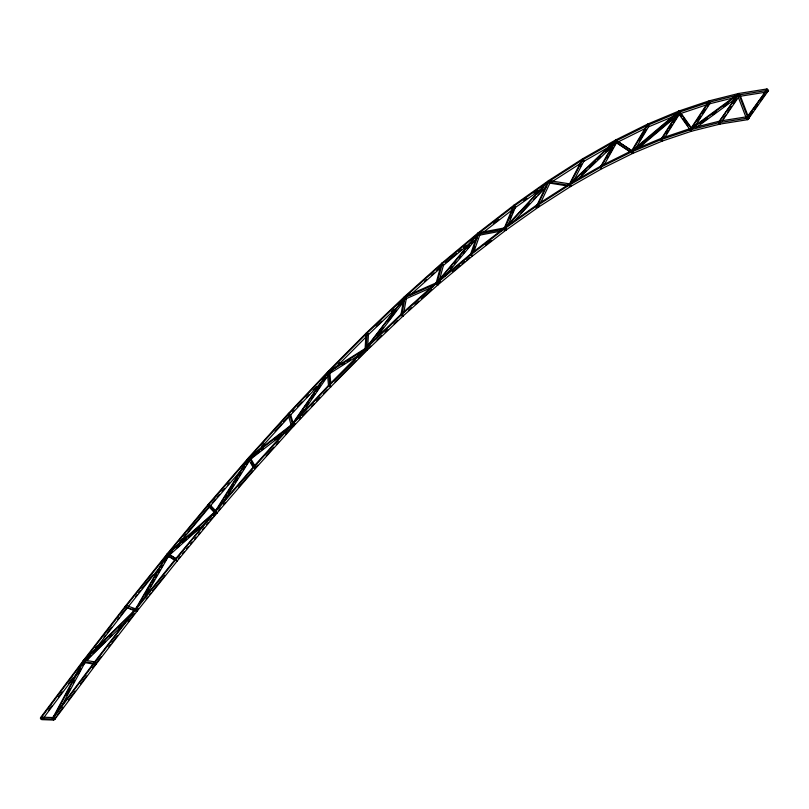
<?xml version="1.0" encoding="UTF-8"?>
<svg xmlns="http://www.w3.org/2000/svg" width="809" height="809" viewBox="0 0 809 809"><rect width="100%" height="100%" fill="white"/><g stroke="black" fill="none" stroke-linecap="round" stroke-linejoin="round"><path stroke-width="1.21" d="M136.822 610.401L136.792 611.149L135.518 609.319L83.721 660.397L83.691 661.145L133.697 611.826M367.771 345.625L368.469 333.895M569.435 185.028L569.526 184.219L615.457 140.402L615.366 141.211L569.435 185.028L570.739 186.11L570.83 185.301M365.486 349.023L365.607 348.052L401.406 313.973L401.284 314.954L365.486 349.023L367.114 350.267L402.842 316.248L402.963 315.277L402.781 316.309L437.851 284.93L438.094 283.838M368.065 334.097L367.943 335.078L400.485 304.103M329.02 385.731L365.547 348.962L365.537 348.113L329.01 384.882L330.578 387.036L367.114 350.267L367.165 349.346M404.338 297.641L404.46 296.67L366.497 332.802L327.807 371.746L288.489 413.379L288.621 414.107L327.878 372.534L327.746 371.806L327.817 372.595L366.447 333.712L366.437 332.863L366.386 333.773L404.338 297.641L405.906 298.946L406.088 297.904M406.027 297.965L405.906 298.946L404.278 297.702L404.53 296.61L441.765 263.279L441.512 264.381L404.278 297.702M400.89 315.116L403.944 297.803L405.117 296.721L402.063 314.034M403.802 312.638L406.421 297.803M401.213 315.014L401.466 313.912L436.536 282.533L436.284 283.635L401.213 315.014L402.842 316.248M443.322 264.583L443.079 265.686L470.838 242.488M213.536 515.94L216.569 512.522M435.96 283.696L441.188 264.442L442.351 263.441L437.447 281.492M439.398 280.167L443.645 264.523M632.709 153.093L633.012 152.092M437.851 284.93L436.284 283.635L470.555 255.007L470.929 253.793L436.597 282.483L436.223 283.686L437.78 284.99L472.112 256.301L472.496 255.098L472.051 256.352L505.655 230.363L506.161 229.058L504.179 230.585M470.312 254.956L477.664 233.932M471.435 254.056L478.797 233.022M473.659 250.203L474.883 246.694M473.963 251.629L480.101 234.104M477.846 234.023L478.352 232.719L513.988 205.152L513.482 206.467L477.846 234.023L479.474 235.277M470.494 255.057L471 253.743L504.594 227.754L504.098 229.068L470.494 255.057L472.112 256.301M515.545 206.457L515.04 207.771L513.482 206.467M291.665 425.433L292.089 424.331L249.051 457.52L248.626 458.612L291.665 425.433L292.969 426.515L290.967 428.052M292.969 426.515L293.394 425.413M503.936 228.917L513.321 206.325M505.018 228.118L514.403 205.516M509.923 218.703L511.339 215.315M512.269 213.06L513.685 209.662M507.728 225.812L515.707 206.598M690.957 128.611L690.471 129.743L737.828 95.007L738.314 93.864L691.958 127.873M513.422 206.507L514.039 205.112L548.795 180.478L548.178 181.873L513.422 206.507L514.989 207.812L543.608 187.526M514.989 207.812L515.606 206.416M504.037 229.109L504.654 227.713L537.53 204.414L536.903 205.81L504.037 229.109L505.655 230.363M506.222 229.008L505.595 230.403L538.47 207.114L539.087 205.719L536.003 207.903M536.822 205.577L548.097 181.641L549.139 180.933L537.864 204.869M540.24 203.676L550.444 182.015M580.366 163.549L549.685 183.218L548.128 181.914L548.856 180.447L582.713 158.746L615.7 139.937L647.756 124.04L646.846 125.607L614.83 141.484L581.934 160.243L583.491 161.547L609.844 146.52M538.47 207.114L536.903 205.81L568.99 185.251L600.349 167.382L630.98 152.193L631.89 150.616L601.218 165.825L569.769 183.754L537.581 204.384L536.852 205.85L538.41 207.155L539.138 205.678M568.99 185.251L569.718 183.785L568.939 185.281L570.547 186.555L538.41 207.155M548.128 181.914L581.984 160.212L582.713 158.746L581.934 160.243M327.635 372.898L365.365 349.266L365.992 348.032L328.252 371.655M367.286 349.114L366.659 350.348L365.365 349.266M580.457 166.411L581.59 164.237M573.541 181.054L584.27 160.364L583.279 160.971M53.404 717.987L84.187 660.488L83.216 661.054L52.433 718.554L53.404 717.987L54.709 719.07L55.892 716.865M66.763 695.305L70.312 688.671M73.275 683.14L74.458 680.935M78.008 674.301L80.971 668.77M82.74 665.453L84.52 662.136M60.635 708.017L84.905 662.682M601.026 165.896L614.941 141.059L615.882 140.554L601.36 166.472M607.165 158.331L608.378 156.177M609.592 154.013L613.222 147.541M614.425 145.377L615.639 143.223M604.475 164.318L616.579 142.718M135.963 609.46L167.878 554.054L166.967 554.509L135.042 609.925L135.963 609.46L137.267 610.542L138.511 608.378M145.741 594.706L148.866 589.276M150.12 587.101L151.374 584.927M152.618 582.753L154.499 579.497M155.753 577.323L157.007 575.148M158.251 572.974L160.131 569.718M161.385 567.544L162.639 565.37M164.51 562.113L165.764 559.939M167.018 557.765L168.272 555.591M144.144 598.599L168.555 556.218M631.758 150.646L646.351 126.194M632.001 151.313L647.867 124.728L646.988 125.132M639.403 141.1L646.381 129.41M635.844 148.138L649.172 125.81L648.292 126.214M630.939 152.213L631.93 150.595L661.863 138.086L691.108 128.257L690.057 129.885L660.842 139.704L630.939 152.213L632.537 153.488L662.44 140.999L660.882 139.694L661.863 138.086L660.842 139.704L662.409 141.009L691.614 131.189L720.071 124.07L747.789 119.651L748.942 117.983M214.739 512.057L248.424 458.228L249.253 457.904L216.893 509.63M225.954 497.313L227.268 495.199M228.593 493.086L233.872 484.642M235.197 482.528L237.836 478.311M239.161 476.198L241.143 473.032M243.125 469.867L245.107 466.692M246.421 464.588L248.403 461.423M222.819 503.319L249.9 460.038M666.323 133.991L668.285 130.866M669.599 128.783L672.218 124.616M673.523 122.543L678.771 114.211M664.523 137.843L679.59 113.897M707.663 102.945L690.33 129.288L691.098 129.066M691.786 128.014L709.129 101.661L708.36 101.883M697.874 120.885L700.645 116.668M702.728 113.513L705.499 109.296M707.582 106.131L709.665 102.965M694.476 126.983L710.433 102.743M734.066 97.677L709.624 103.795L708.057 102.49L709.169 100.842L738.496 93.5L766.993 88.95L768.55 90.254L767.397 91.913L740.164 96.261M690.026 129.895L691.139 128.247L719.616 121.117L747.385 116.688L746.222 118.347L718.483 122.776L690.026 129.895L691.614 131.189M718.503 122.776L719.616 121.117L718.483 122.776L720.071 124.07M292.241 424.806L328.302 372.201L291.523 424.958L293.536 425.898L294.951 423.835M302.02 412.63L304.144 409.536M306.257 406.442L309.089 402.316M311.212 399.221L314.741 394.064M316.865 390.969L320.404 385.812M323.934 380.655L326.057 377.56M299.906 416.615L328.191 375.346M737.019 95.533L718.827 122.129L738.435 94.36L737.717 94.511M722.933 119.115L725.724 115.03M727.827 111.955L731.326 106.849M733.419 103.774L736.22 99.689M722.245 121.016L739.032 96.473M766.993 88.95L765.83 90.618L737.363 95.159L708.057 102.49M747.324 116.638L766.871 89.85L768.176 90.942L748.568 118.67L746.596 117.669L748.568 118.67M747.263 117.588L766.871 89.85M747.9 118.751L752.987 111.561M754.433 109.498L758.063 104.361M760.248 101.287L765.334 94.097M40.45 718.554L41.471 717.158L53.434 717.573L52.413 718.968L40.45 718.554L41.755 719.636L53.707 720.05L54.739 718.655M40.49 717.714L83.236 660.629L83.914 660.7L126.032 606.214L167.564 554.296L167.028 554.044L125.456 606.012L125.992 606.265L125.415 606.062L83.266 660.589L83.883 660.741L41.178 717.785L40.49 717.714L42.735 719.08M48.803 709.999L51.796 705.994M58.551 696.984L62.293 691.978M68.3 683.959L72.8 677.952M43.484 718.079L77.977 672.016M83.984 663.997L85.481 661.995M92.641 667.84L95.664 663.795L96.352 663.855L94.795 662.561L94.107 662.49L52.454 718.129L53.131 718.2C105.14 647.878 158.877 578.839 215.255 511.976L216.812 513.27L177.353 560.819L176.898 560.455L177.393 560.768L137.206 611.017L136.67 610.755L137.247 610.967L96.322 663.906L54.699 719.494L54.011 719.423M57.045 715.378L63.102 707.288M68.401 700.21L75.217 691.108M80.516 684.02L86.583 675.93M365.951 348.689L404.813 297.308L365.395 348.608L367.256 349.771L366.699 349.69M377.368 335.583L383.466 327.524M388.037 321.476L396.41 310.393M400.222 305.357L401.749 303.345M374.87 339.699L403.822 301.413M549.149 180.599L548.097 181.985L567.726 185.119M95.351 664.411L96.413 663.026M95.553 648.009L97.09 646.017M103.987 637.098L105.524 635.116M107.051 633.134L111.652 627.187M117.78 619.259L119.317 617.277M120.844 615.285L126.214 608.348M86.978 660.063L90.042 656.089M94.643 650.143L127.589 607.519M101.105 656.756L95.705 663.744L96.322 663.906L94.137 662.45L135.063 609.511L137.206 611.017M108.831 646.765L110.378 644.763M111.915 642.771L117.325 635.773M128.135 621.797L134.314 613.798M125.314 606.932L126.396 605.557L136.043 609.005L134.961 610.38L125.314 606.932L135.194 611.078M136.266 611.462L137.348 610.087M135.649 596.526L137.217 594.564M138.784 592.603L140.351 590.641M141.919 588.679L152.901 574.956M128.338 606.588L160.495 566.381M165.208 560.506L168.343 556.582M146.126 598.933L147.703 596.961M149.271 594.989L150.848 593.017M152.426 591.055L165.036 575.29M179.881 541.727L182.298 538.824M183.906 536.883L186.313 533.98M187.921 532.039L208.823 506.859M169.88 554.681L172.297 551.778M176.311 546.935L209.268 507.223M178.516 558.513L180.124 556.572M182.541 553.659L184.149 551.728M186.566 548.815L188.173 546.874M190.59 543.961L192.198 542.02M194.615 539.107L196.233 537.166M198.65 534.253L200.258 532.312M202.675 529.399L204.283 527.458M206.7 524.556L208.307 522.614M209.915 520.672L212.332 517.76M213.95 515.818L216.367 512.906L216.812 513.27M436.364 283.029L478.058 233.316M478.412 233.639L436.718 283.352L438.023 284.444L440.42 281.572M450.492 268.81L452.1 266.899M454.496 264.037L456.104 262.126M459.31 258.293L460.918 256.382M463.324 253.52L464.922 251.609M467.329 248.737L469.736 245.865M471.334 243.954L473.74 241.092M445.233 275.839L477.31 237.593M215.892 513.654L217.024 512.309M212.15 502.965L215.447 499.143M217.095 497.232L219.573 494.37M222.05 491.498L224.518 488.636M227.825 484.813L229.473 482.902M210.027 506.313L243.024 468.098M247.149 463.314L249.627 460.452M255.138 467.996L255.492 468.472L216.761 513.331L215.204 512.026L253.935 467.177L253.581 466.692L291.624 424.472L293.374 426.434L330.638 386.975L330.507 386.247M218.885 509.983L220.533 508.072M223.83 504.26L225.478 502.349M238.655 487.079L252.671 470.858M679.105 111.268L677.962 112.593L646.806 125.628L648.363 126.932L673.715 116.334M690.138 129.845L691.291 128.52L679.823 112.279M254.602 468.785L255.765 467.471M250.153 458.956L251.811 457.115M261.772 446.062L264.26 443.292M275.05 431.318L281.694 423.956M283.352 422.116L288.338 416.584M250.396 459.552L252.883 456.792M257.04 452.191L289.41 416.261M253.874 467.238L291.877 425.069L329.081 385.671L328.95 384.942L291.685 424.412L293.434 426.373L255.442 468.532L253.632 466.631L214.85 511.551L215.204 512.026M257.727 465.124L255.189 467.936L255.442 468.532M266.171 455.75L273.766 447.326M276.304 444.515L278.832 441.704M285.587 434.2L293.192 425.777L293.434 426.373M746.343 118.276L747.516 116.981L738.657 93.793L737.484 95.078L746.343 118.276L747.647 119.358L748.821 118.063L747.516 116.981M292.595 426.606L293.768 425.332M504.543 228.805L548.553 180.994L504.411 228.229L505.847 229.887L505.716 229.311M520.996 212.959L529.48 203.878M533.728 199.338L536.276 196.607M537.975 194.797L543.061 189.346M512.633 222.627L546.591 186.292M292.615 411.973L294.324 410.163M297.732 406.543L302 402.022M306.267 397.502L308.826 394.792M313.093 390.272L316.511 386.662M290.188 415.401L323.469 380.159M294.982 423.876L293.374 426.434M299.31 419.284L301.049 417.454M302.778 415.614L307.107 411.023M311.445 406.442L314.044 403.681M316.643 400.93L320.111 397.259M323.58 393.589L327.038 389.918M338.152 364.202L339.901 362.442M329.384 373.889L331.134 372.13M334.643 368.591L366.255 336.777M334.916 381.808L355.798 360.794M358.407 358.165L366.234 350.287M86.806 659.719L91.275 655.31M93.055 653.551L105.564 641.224M110.024 636.825L111.814 635.055M118.963 628.017L121.643 625.377M86.775 660.468L127.862 619.957M366.386 350.307L367.569 349.144M581.641 174.997L586.141 170.699M589.741 167.261L596.051 161.244M597.851 159.525L600.551 156.946M605.951 151.799L611.361 146.641M577.039 180.094L613.06 145.731M376.195 326.361L381.615 321.193M391.566 311.728L394.276 309.149M368.065 348.497L370.744 345.939M377.014 339.982L381.484 335.715M385.064 332.307L387.754 329.759M394.013 323.792L397.593 320.384M402.184 316.198L403.367 315.116M424.705 281.249L426.565 279.58M431.227 275.414L434.018 272.916M436.809 270.418L439.6 267.921M410.497 294.84L440.288 268.183M408.565 310.262L411.336 307.784M415.027 304.477L418.718 301.181M421.489 298.703L431.632 289.612M214.334 512.269L167.534 553.821L167.311 554.741L215.042 512.36L216.347 513.442M176.322 548.249L179.133 545.762M182.874 542.434L186.616 539.107M188.487 537.449L199.722 527.478M169.546 554.994L207.923 520.925M437.264 284.778L438.417 283.777M631.718 151.01L678.68 111.43L678.387 112.431L631.414 152.011M639.727 146.439L673.28 118.165M638.463 148.249L674.888 117.548M445.314 262.925L456.822 253.308M458.743 251.7L461.626 249.293M463.537 247.696L466.419 245.289M452.464 271.824L460.099 265.453M462 263.855L464.862 261.469M466.773 259.871L469.635 257.484M493.773 223.294L498.718 219.472M483.367 232.264L512.077 210.067M485.41 245.107L491.336 240.516M253.359 456.286L259.365 451.655M261.368 450.107L263.37 448.57M274.372 440.076L281.38 434.676M249.93 459.694L285.961 431.915M505.231 230.009L506.323 229.2M700.311 123.777L707.369 118.599M712.405 114.908L716.44 111.955M723.489 106.778L728.535 103.077M696.812 127.134L736.109 98.304M523.787 200.612L526.851 198.448M534.011 193.371L538.096 190.469M538.127 206.659L539.168 205.951M330.608 372.079L332.701 370.775M342.136 364.859L344.229 363.554M347.374 361.583L350.519 359.611M329.981 373.323L360.379 354.281M570.294 186.009L571.285 185.403M53.738 719.636L54.709 719.07M570.507 186.576L601.906 168.677L600.349 167.382L601.168 165.845L600.298 167.402L601.866 168.697L632.537 153.488M136.347 611.007L137.267 610.542M617.489 142.242L645.097 128.55M632.426 152.8L633.305 152.395M436.941 282.523L404.935 296.6L404.126 297.934L436.132 283.858L437.436 284.94M405.43 299.017L432.866 286.952M216.043 513.139L216.873 512.815L215.568 511.733M680.602 113.553L707.329 104.563M292.828 426.04L293.536 425.898M478.706 232.79L504.947 227.825M501.722 230.97L479.059 235.257L477.755 234.175L503.997 229.21L505.301 230.292M767.508 91.013L768.176 90.942M405.552 298.309L406.108 298.39M550.373 180.791L570.011 183.936M549.392 183.067L567.807 186.009M95.108 661.944L84.227 660.083L83.175 661.469L94.056 663.329M84.48 662.551L92.934 663.997M133.06 608.56L136.276 609.703M177.353 560.819L175.3 559.211L135.103 609.46L135.639 609.713M176.251 558.766L167.979 553.599L166.866 554.964L175.138 560.131M169.283 554.681L175.482 558.554M168.171 556.046L175.411 560.566M632.122 150.828L615.973 140.129L614.85 141.494L629.999 151.526M618.278 141.878L631.404 150.575M616.155 142.576L630.292 151.94M215.255 511.976L214.8 511.612L175.341 559.161L175.796 559.525M746.222 118.347L747.789 119.651M648.403 126.912L646.846 125.607L647.797 124.02L678.893 111.015L709.139 100.852L708.087 102.48L677.881 112.643L689.42 128.823M615.366 141.211L616.67 142.293M581.984 160.212L583.542 161.517M548.178 181.873L549.746 183.178M329.081 385.671L330.638 386.975M253.935 467.177L255.492 468.472M53.131 718.2L54.699 719.494M52.413 718.968L53.707 720.05M210.289 505.291L215.346 510.55M215.72 511.227L208.985 504.209L207.852 505.554L214.587 512.572M209.147 506.636L215.042 512.775M681.127 113.361L691.877 128.58M679.257 113.675L681.411 116.718M682.847 118.751L687.852 125.85M250.719 458.491L255.209 466.469M251.245 462.799L252.924 465.792M739.962 94.875L747.931 115.748M290.573 414.299L293.131 423.117M330.82 383.496L329.839 372.747L328.535 371.665L329.738 384.801L328.555 386.024L327.352 372.888M367.994 334.157L368.004 335.017M367.104 349.407L367.114 350.267M330.568 386.186L330.578 387.036M365.981 333.975L365.081 349.225L366.265 348.062L367.165 332.812L365.981 333.975M441.825 263.228L441.451 264.442L477.917 233.973L478.291 232.77L441.825 263.228M581.984 159.889L568.99 184.927L569.981 184.321L582.976 159.282L581.984 159.889M615.7 139.937L614.87 141.464L615.74 139.917M678.893 111.015L677.912 112.623L678.933 111.005M678.124 112.087L661.095 139.158L661.914 138.845L678.943 111.773L678.124 112.087M738.496 93.5L737.383 95.159L738.516 93.5M208.065 504.594L167.069 553.993L167.524 554.357L208.51 504.958L208.065 504.594M248.535 457.712L208.105 504.533L208.459 505.018L248.889 458.197L288.682 414.046L288.429 413.439L248.585 457.651L248.838 458.258L248.535 457.712M249.425 457.409L248.262 458.723L253.308 467.703L254.461 466.388L249.425 457.409M289.278 413.217L288.095 414.491L291.291 425.524L292.464 424.24L289.278 413.217"/></g></svg>
